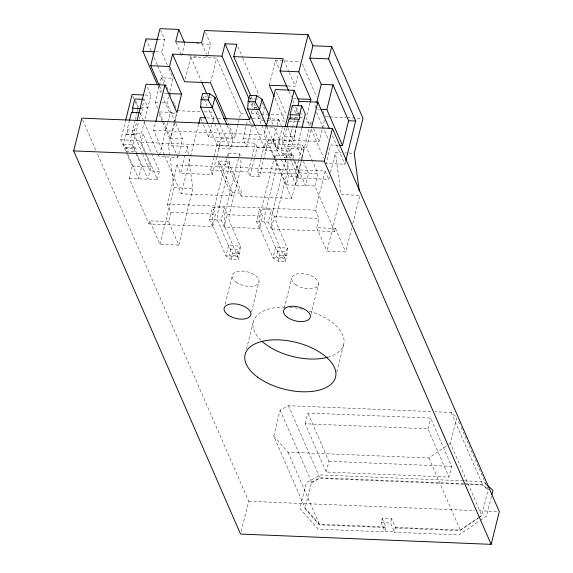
<?xml version="1.0" encoding="UTF-8"?>
<svg xmlns="http://www.w3.org/2000/svg" width="573" height="573" viewBox="0 0 573 573"><rect width="100%" height="100%" fill="white"/><g stroke="black" fill="none" stroke-linecap="round" stroke-linejoin="round"><path stroke-width="0.43" stroke-dasharray="2.87 2.15" d="M226.614 158.442L213.485 211.093A12.405 3.925 -87.6 0 0 212.769 223.463L212.97 224.867A12.405 3.925 -87.6 0 0 213.922 228.29L225.948 255.902L231.22 259.462L238.275 259.748L239.815 253.574L240.273 246.089L229.752 221.93A5.479 1.733 -87.6 0 1 229.537 213.335L240.058 171.119A12.405 3.925 -87.6 0 0 240.775 158.757M287.338 157.99A12.405 3.925 -87.6 0 0 286.65 155.856L274.89 155.376L260.514 213.027A12.405 3.925 -87.6 0 0 259.798 225.39L259.999 226.801A12.405 3.925 -87.6 0 0 260.959 230.224L272.977 257.836L278.249 261.395L285.304 261.682L286.844 255.508L287.302 248.023L276.78 223.864A5.479 1.733 -87.6 0 1 276.566 215.262L287.087 173.053A12.405 3.925 -87.6 0 0 287.811 160.684M168.555 221.636L149.746 220.863L159.967 244.334L178.776 245.108L168.555 221.636L170.869 212.368L167.259 204.088L177.014 164.967L325.163 171.048L315.408 210.169L319.011 218.456L316.704 227.717L335.513 228.491L334.747 231.578L271.251 228.971L274.338 216.623L271.33 209.718L259.569 209.231L262.577 216.136L259.497 228.491L224.222 227.044L227.302 214.689L224.301 207.784L212.54 207.304L215.548 214.209L212.468 226.557L148.973 223.95L129.14 178.396L132.22 166.041L120.796 139.812L125.487 121.01M136.99 153.994L135.93 151.559A2.478 0.788 -87.6 0 0 135.837 148.121A2.478 0.788 -87.6 0 0 134.727 148.794L125.315 148.407L123.517 144.267L126.081 133.975A2.478 0.788 -87.6 0 0 127.199 133.294A2.478 0.788 -87.6 0 0 127.106 129.856L129.391 120.688M135.171 120.258L130.2 140.199L135.557 152.49M135.393 119.392L137.119 112.458M137.334 111.592L138.2 108.118M142.663 154.08L133.774 133.659L136.797 121.519M134.727 148.794L132.922 144.654L135.486 134.361A2.478 0.788 -87.6 0 0 136.603 133.681A2.478 0.788 -87.6 0 0 136.517 130.243L139.01 120.244M139.218 119.406L140.879 112.738A2.478 0.788 -87.6 0 0 141.989 112.064A2.478 0.788 -87.6 0 0 141.903 108.626L144.217 99.358L147.82 107.638L140.127 107.323M137.341 154.803L147.949 179.17L151.028 166.815L139.611 140.586L150.9 95.29L146.781 85.821M167.395 65.164L161.679 52.05L164.766 39.695L160.641 30.226M129.14 178.396L157.353 179.557L141.123 142.283L143.178 134.046L133.774 133.659M157.675 108.211L155.19 102.503L159.222 86.315M159.437 85.463L161.35 77.792L173.103 78.279L169.493 92.762M164.243 154.739L153.614 130.315L155.527 122.622M175.467 122.565L166.944 102.982L168.433 97.023M181.698 55.581L184.778 43.226L186.562 43.304M159.573 154.911L167.552 122.909M167.767 122.049L169.923 113.397L162.804 97.052M157.353 179.557L159.409 171.32L143.178 134.046M148.973 223.95L149.746 220.863M169.766 155.333L168.483 145.714L174.02 123.51M174.228 122.658L176.57 113.268M185.265 79.181L190.788 57.035L216.658 58.095L240.703 113.318L234.543 138.021L208.672 136.961L202.362 122.464M158.076 154.187L159.144 156.637L177.952 157.41L182.572 138.881L170.818 138.394L176.978 113.69L169.923 113.397M159.967 244.334L174.085 187.708L169.88 156.207M208.178 54.17L210.642 44.293L204.984 31.3M216.594 157.596L212.368 174.55L180.624 173.247L187.299 146.48L168.483 145.714M202.355 100.275L203.214 96.844L207.412 97.016M309.055 129.097L291.786 198.358L241.226 196.281L241.999 193.187L228.169 161.436L218.764 161.049L232.595 192.807L231.821 195.894L181.261 193.817L198.53 124.556M210.492 82.806L216.658 58.095M178.776 245.108L192.893 188.481L188.696 156.981M208.672 136.961L211.652 125.036M211.86 124.183L214.195 114.808M212.368 174.55L210.563 170.41L213.736 157.697M213.944 156.844L217.754 141.588L255.372 143.128L257.177 147.275L254.641 157.446M227.345 125.745L233.003 138.738L230.439 149.037L218.678 148.55L221.25 138.258L208.515 109.02M216.809 156.751L219.552 145.728L217.754 141.588M231.821 195.894L217.998 164.143L218.764 161.049M212.468 226.557L209.46 219.66L212.54 207.304M226.822 157.611L227.861 153.442L239.621 153.922A12.405 3.925 -87.6 0 1 240.574 157.353M241.226 196.281L227.402 164.53L228.169 161.436M249.176 103.061L249.814 100.49M224.222 227.044L221.221 220.139L224.301 207.784M219.552 145.728L246.598 146.838L242.988 138.559L247.908 118.826M239.621 153.922L225.246 211.573A12.405 3.925 -87.6 0 0 224.523 223.943L224.731 225.347A12.405 3.925 -87.6 0 0 225.683 228.77L237.709 256.382L238.275 259.748M251.282 113.074L252.306 108.956M246.598 146.838L251.733 126.246L253.481 126.318M269.281 85.219L275.441 60.509L300.417 61.533M329.411 176.742L328.766 179.335L297.022 178.031L304.206 149.202L302.408 145.062L264.783 143.515L266.588 147.662L259.397 176.484L249.993 176.097L248.188 171.957L251.783 157.546M251.991 156.694L255.372 143.128M274.968 98.269L284.91 121.111L261.395 120.144L261.811 118.496M262.835 114.378L264.475 107.788L261.116 107.652M249.993 176.097L254.433 158.291M231.22 259.462L232.76 253.28L228.512 245.609L217.998 221.45A5.479 1.733 -87.6 0 1 217.776 212.848L228.298 170.639A12.405 3.925 -87.6 0 0 229.021 158.27M291.786 198.358L264.132 134.848L266.051 127.163M259.397 176.484L257.592 172.344L264.783 143.515M225.175 304.062L232.266 275.62M274.381 127.679L280.039 140.672L277.468 150.964L265.714 150.484L268.279 140.184L251.303 101.206M275.047 158.127L270.456 147.59L272.512 139.354L281.916 139.74L298.146 177.014L288.742 176.627L280.978 158.8M304.206 149.202L277.167 148.092L273.557 139.812L276.981 126.081M277.196 125.229L278.693 119.22L264.719 118.647M259.497 228.491L256.489 221.586L259.569 209.231M277.167 148.092L282.303 127.507M281.916 139.74L284.946 127.607M288.011 85.986L295.152 86.279L298.332 73.502M282.869 154.882A2.478 0.788 -87.6 0 1 283.986 154.201A2.478 0.788 -87.6 0 1 284.072 157.639L293.476 158.026A2.478 0.788 -87.6 0 0 293.39 154.588A2.478 0.788 -87.6 0 0 292.273 155.269L282.869 154.882L281.064 150.742L283.635 140.442A2.478 0.788 -87.6 0 0 284.745 139.769A2.478 0.788 -87.6 0 0 284.659 136.324L286.944 127.156M271.251 228.971L268.25 222.073L271.33 209.718M293.82 160.605L287.753 146.667L292.294 128.459M292.509 127.593L294.236 120.659M294.45 119.793L295.317 116.326M298.533 113.834L295.969 113.726L297.817 106.313M285.82 159.187L272.275 213.507A12.405 3.925 -87.6 0 0 271.552 225.877L271.76 227.28A12.405 3.925 -87.6 0 0 272.712 230.704L284.738 258.316L285.304 261.682M286.027 158.356L286.65 155.856M292.273 155.269L290.475 151.129L293.039 140.829A2.478 0.788 -87.6 0 0 294.157 140.149A2.478 0.788 -87.6 0 0 294.064 136.711L296.141 128.381M324.504 120.201L319.197 141.502L293.326 140.435L296.305 128.51M251.49 312.02L259.01 281.852M334.747 231.578L314.906 186.024L286.686 184.864L288.742 176.627M246.469 349.208L253.13 322.492M301.914 127.98L297.158 147.053L308.582 173.282L305.502 185.638L294.185 159.652M310.043 102.775L306.261 117.938L309.807 126.074M297.022 178.031L295.217 173.891L298.39 161.171M298.597 160.325L302.408 145.062M309.914 125.637L310.781 122.171L302.752 121.841M294.178 161.421L299.178 172.896L296.098 185.251L284.072 157.639M315.3 108.218L316.575 103.104M312.636 161.378L306.562 147.44L311.254 128.638M278.249 261.395L279.789 255.214L275.549 247.536L265.027 223.377A5.479 1.733 -87.6 0 1 264.805 214.782L275.334 172.573A12.405 3.925 -87.6 0 0 276.05 160.204M284.229 308.231L291.75 278.063M314.906 186.024L317.986 173.669L312.987 162.195M330.492 172.43L335.441 152.568L341.429 152.812M241.19 531.472L248.711 501.311L97.224 153.435M463.536 480.826L320.522 474.953L306.369 482.645L299.937 508.437L318.173 529.144L384.77 531.88L385.987 526.988L319.39 524.252L305.123 508.058L273.744 435.996L280.176 410.196L288.434 405.705L431.49 411.579M338.278 145.27L330.721 144.962L326.101 163.491L344.91 164.265L345.555 161.672M310.967 314.462L318.488 284.294M351.722 227.939L345.734 251.962L326.925 251.189L339.545 200.571M352.796 223.649L359.851 195.343L341.042 194.569L335.441 152.568M305.18 423.769L307.859 413.018L430.617 418.061L451.639 466.343L448.96 477.087L326.209 472.052L305.18 423.769L427.931 428.805L448.96 477.087M336.788 372.078L343.879 343.642M280.176 410.196L311.554 482.258L304.979 508.645L319.247 524.847L385.844 527.583M326.209 472.052L328.888 461.301L307.859 413.018M391.624 518.73L390.55 523.027L394.317 531.672L384.92 531.286L381.152 522.64L382.227 518.343L391.624 518.73L395.384 527.375L394.167 532.267L459.037 534.931L479.286 521.058M427.931 428.805L430.617 418.061M478.892 517.276L481.757 515.313L450.378 443.244L456.81 417.452L451.116 412.388L435.065 411.729M461.086 427.279L488.189 489.514L481.614 515.901L479.458 517.376M491.448 496.325L486.52 516.101L480.009 520.563M273.744 435.996L288.011 452.19L428.876 457.977L448.222 444.72M448.945 444.225L450.378 443.244M395.384 527.375L460.255 530.039L478.176 517.763M478.742 517.863L460.105 530.627L395.241 527.962M311.554 482.258L319.82 477.767L463.786 483.684M311.411 482.853L319.67 478.362L482.351 485.037L488.038 490.101M157.919 39.415L164.766 39.695M196.374 43.706L210.642 44.293M155.698 51.799L161.679 52.05M188.832 55.875L196.861 56.204M205.779 56.569L207.562 56.641M164.444 93.392L167.008 93.499M293.777 98.706L296.341 98.807M208.25 97.045L211.609 97.188M249.957 97.088L250.243 98.771L254.441 98.943M255.286 98.979L259.483 99.15M144.919 95.039L150.9 95.29M155.19 102.503L161.063 102.746M161.908 102.782L166.944 102.982M317.607 109.171L319.29 109.242M256.919 107.48L252.722 107.309L250.945 103.24M299.385 113.862L304.521 114.077M177.215 110.711L200.837 111.678M204.339 111.821L213.084 112.179M240.703 113.318L246.046 113.533M251.389 113.755L260.3 114.12M261.188 114.156L267.426 114.414M270.986 114.557L286.128 115.18M326.23 116.828L328.859 116.935M329.733 116.971L346.357 117.651M347.231 117.687L362.107 118.303M159.824 111.921L175.216 112.552M287.445 117.164L289.157 117.236M290.017 117.272L298.562 117.623M299.421 117.658L302.838 117.794M252.492 118.145L263.845 118.611M206.502 117.888L217.203 118.332M218.098 118.367L222.56 118.547M289.372 121.297L296.506 121.583M297.401 121.626L301.856 121.805M264.833 126.783L273.565 127.149M153.614 130.315L264.132 134.848M127.106 129.856L136.517 130.243M284.659 136.324L294.064 136.711M242.988 138.559L273.557 139.812M126.081 133.975L135.486 134.361M283.635 140.442L293.039 140.829M126.454 134.39L135.858 134.777M221.25 138.258L233.003 138.738M268.279 140.184L280.039 140.672M284 140.858L293.405 141.245M120.796 139.812L139.611 140.586M287.753 146.667L306.562 147.44M141.123 142.283L270.456 147.59M257.177 147.275L266.588 147.662M344.846 152.955L348.269 153.091M349.122 153.127L354.25 153.342M123.517 144.267L132.922 144.654M281.064 150.742L290.475 151.129M126.06 147.318L135.472 147.705M283.614 153.786L293.018 154.173M125.315 148.407A2.478 0.788 -87.6 0 1 126.432 147.734A2.478 0.788 -87.6 0 1 126.518 151.172L135.93 151.559M217.998 164.143L227.402 164.53M132.22 166.041L151.028 166.815M299.178 172.896L317.986 173.669M210.563 170.41L248.188 171.957M257.592 172.344L295.217 173.891M159.409 171.32L150.004 170.933L143.014 154.882M174.085 187.708L192.893 188.481M232.595 192.807L241.999 193.187M167.259 204.088L315.408 210.169M170.869 212.368L215.548 214.209M227.302 214.689L262.577 216.136M274.338 216.623L319.011 218.456M209.46 219.66L221.221 220.139M256.489 221.586L268.25 222.073M232.76 253.28L239.815 253.574M279.789 255.214L286.844 255.508M328.888 461.301L451.639 466.343M464.431 480.862L483.197 481.628L486.448 484.522M464.674 483.719L482.495 484.45L488.189 489.514M248.711 501.311L475.225 510.615M478.792 510.758L497.522 511.531M381.152 522.64L390.55 523.027M458.593 421.542L459.661 423.999M302.372 64.011L316.518 96.493M322.878 111.105L325.357 116.792M332.455 135.658L344.91 164.265M451.116 412.388L482.495 484.45M316.511 112.329L328.587 140.07M283.836 60.294L288.785 71.661M289.136 72.477L295.152 86.279M310.781 122.171L311.483 123.782M313.581 128.617L319.197 141.502M311.218 129.326L323.616 157.797M325.163 171.048L328.766 179.335M275.441 60.509L279.33 69.44M288.885 91.322L291.356 97.052M292.767 100.304L295.245 105.984M295.596 106.8L299.493 115.732M292.359 105.439L295.969 113.726M276.487 91.988L286.385 114.729M335.513 228.491L345.734 251.962M287.718 127.55L293.326 140.435M428.876 457.977L460.255 530.039M278.693 119.22L281.314 125.243M269.783 117.121L272.963 124.427M237.888 46.728L242.494 57.314M242.852 58.131L259.161 95.576M262.348 102.904L263.415 105.346M316.704 227.717L326.925 251.189M272.512 139.354L280.627 157.99M266.86 126.604L277.468 150.964M251.117 96.536L253.595 102.23M253.954 103.047L256.79 109.558M257.141 110.374L261.395 120.144M250.243 98.771L250.953 100.397M275.398 158.936L286.686 184.864M255.458 126.934L265.714 150.484M249.434 120.975L250.745 123.99M201.904 43.648L206.502 54.206M226.127 118.697L234.543 138.021M190.788 57.035L201.395 81.395M207.054 94.387L207.763 96.013M219.831 124.67L230.439 149.037M203.214 96.844L203.924 98.463M204.275 99.279L207.104 105.776M176.04 42.588L180.989 53.955M382.227 518.343L385.987 526.988M208.429 125L218.678 148.55M200.607 118.439L202.011 121.662M168.82 68.445L173.103 78.279M145.95 38.921L152.697 54.421M154.123 57.687L157.317 65.028M157.675 65.845L166.557 86.237M166.908 87.053L169.393 92.762M169.751 93.578L171.528 97.654M173.304 101.736L174.371 104.179M174.722 104.995L176.498 109.078M161.35 77.792L163.835 83.508M159.552 86.014L162.03 91.694M175.825 123.381L182.572 138.881M157.819 85.606L161.378 93.779M288.434 405.705L319.82 477.767M159.452 112.294L170.818 138.394M159.179 114.292L162.367 121.612M162.718 122.429L177.952 157.41M177.014 164.967L180.624 173.247M164.601 155.548L181.261 193.817M135.464 100.476L138.415 107.251M288.011 452.19L319.39 524.252M132.8 96.149L133.867 98.599M135.292 101.872L137.785 107.595M140.278 113.318L157.718 153.371M135.916 153.313L141.624 166.428L138.544 178.783L126.518 151.172M82.576 119.793L95.798 150.155M187.299 146.48L188.581 156.107M227.861 153.442A12.405 3.925 -87.6 0 1 228.813 156.866M274.89 155.376A12.405 3.925 -87.6 0 1 275.584 157.511M309.277 311.017A46.606 24.145 14 0 1 342.847 335.277A46.606 24.145 14 0 1 328.171 357.129M260.851 340.233A46.606 24.145 14 0 1 284.659 307.071M289.795 307.278A46.606 24.145 14 0 1 303.002 309.313M228.512 245.609L225.948 255.902L237.709 256.382L240.273 246.089L228.512 245.609M230.955 249.14L229.415 255.322L236.47 255.608L238.01 249.434L230.955 249.14M275.549 247.536L272.977 257.836L284.738 258.316L287.302 248.023L275.549 247.536M277.984 251.074L276.444 257.248L283.499 257.542L285.039 251.361L277.984 251.074M295.51 284.537A13.731 7.112 14 0 0 318.051 285.461A13.731 7.112 14 0 0 301.792 273.536A13.731 7.112 14 0 0 295.51 284.537M236.026 282.095A13.731 7.112 14 0 0 258.573 283.019A13.731 7.112 14 0 0 242.307 271.093A13.731 7.112 14 0 0 236.026 282.095"/><path stroke-width="0.86" d="M207.72 123.374L200.643 107.137L201.109 99.652L202.649 93.478L209.704 93.764L214.968 97.324L226.994 124.935M255.1 126.117L247.679 109.071L248.138 101.586L249.678 95.404L256.733 95.698L262.004 99.258L269.074 115.495M73.695 150.907L81.86 118.153L332.455 128.445L499.305 511.603L491.14 544.35L240.545 534.057L73.695 150.907L324.289 161.192L491.14 544.35M125.695 120.151L132.091 94.516L143.207 94.968M157.468 84.79L142.87 51.276L145.95 38.921L157.919 39.415M129.391 120.688L131.475 112.351L139.167 112.673M132.248 112.523A2.478 0.788 -87.6 0 0 132.764 110.46A2.478 0.788 -87.6 0 0 132.499 108.24L134.805 98.971L143.357 99.322M137.011 120.652L146.094 84.245L164.902 85.012L176.928 112.623L181.548 94.094L169.522 66.482L172.602 54.127L221.987 56.161L249.642 119.664L223.449 118.59M159.201 85.198L150.713 65.709L159.953 28.65L178.769 29.424L184.42 42.416M155.741 121.77L164.902 85.012M178.769 29.424L175.682 41.779L201.553 42.839L204.633 30.484L308.095 34.731L312.908 45.776L309.828 58.131L321.252 84.36L316.79 102.252M198.745 123.696L200.256 117.637L205.607 117.852M219.473 123.861L212.404 107.617L208.164 99.938L209.704 93.764M221.987 56.161L225.067 43.806L236.821 44.286L233.741 56.641L250.759 95.72M214.968 97.324L212.404 107.617L200.643 107.137M249.642 119.664L250.666 115.545M266.509 125.795L259.433 109.55L255.193 101.872L256.733 95.698M262.004 99.258L259.433 109.55L247.679 109.071M266.474 125.451L275.427 89.553L294.236 90.326L299.049 101.371L298.017 105.489M288.527 90.555L280.047 71.023L283.126 58.668L233.741 56.641M285.161 126.74L294.236 90.326M310.251 101.93L310.881 99.408L298.855 71.797L308.095 34.731M286.944 127.156L289.021 118.826L298.426 119.213A2.478 0.788 -87.6 0 0 299.543 118.532A2.478 0.788 -87.6 0 0 299.457 115.094L301.763 105.826L292.359 105.439L290.053 114.707A2.478 0.788 -87.6 0 1 290.31 116.935A2.478 0.788 -87.6 0 1 289.802 118.991M296.348 127.543L298.426 119.213M302.129 127.113L305.373 114.113L301.763 105.826M311.468 127.786L317.857 102.144L299.049 101.371M345.777 160.805L355.69 121.025L328.637 58.904L331.717 46.549L312.908 45.776M339.116 145.306L342.475 145.449L326.846 109.55L333.006 84.847L321.252 84.36M324.289 161.192L332.455 128.445M342.475 145.449L348.635 120.738L333.006 84.847M491.878 494.606L492.952 490.309L487.1 485.102M142.87 51.276L154.839 51.771M309.828 58.131L328.637 58.904M150.713 65.709L169.522 66.482M280.047 71.023L298.855 71.797M287.123 85.95L269.281 85.219L274.259 96.636M167.868 93.535L181.548 94.094M298.053 98.878L310.881 99.408M201.109 99.652L208.164 99.938M248.138 101.586L255.193 101.872M320.966 109.314L326.846 109.55M132.499 108.24L141.051 108.591M290.053 114.707L299.457 115.094M348.635 120.738L355.69 121.025M331.717 46.549L362.981 118.339L354.25 153.342L359.271 190.967M317.857 102.144L329.253 128.302M225.067 43.806L248.818 98.355M226.127 118.697L210.492 82.806L184.628 81.738L172.602 54.127M201.753 82.204L206.703 93.578M131.647 112.645A2.478 0.788 -87.6 0 1 131.475 112.351M327.405 357.337A46.606 24.145 14 0 1 262.011 341.315M287.345 317.284A13.731 7.112 14 0 0 309.886 318.216A13.731 7.112 14 0 0 293.627 306.29A13.731 7.112 14 0 0 287.345 317.284M227.861 314.842A13.731 7.112 14 0 0 250.408 315.773A13.731 7.112 14 0 0 234.142 303.848A13.731 7.112 14 0 0 227.861 314.842M257.728 377.213A46.606 24.145 14 0 0 334.245 380.35A46.606 24.145 14 0 0 279.044 339.882A46.606 24.145 14 0 0 257.728 377.213"/></g></svg>
